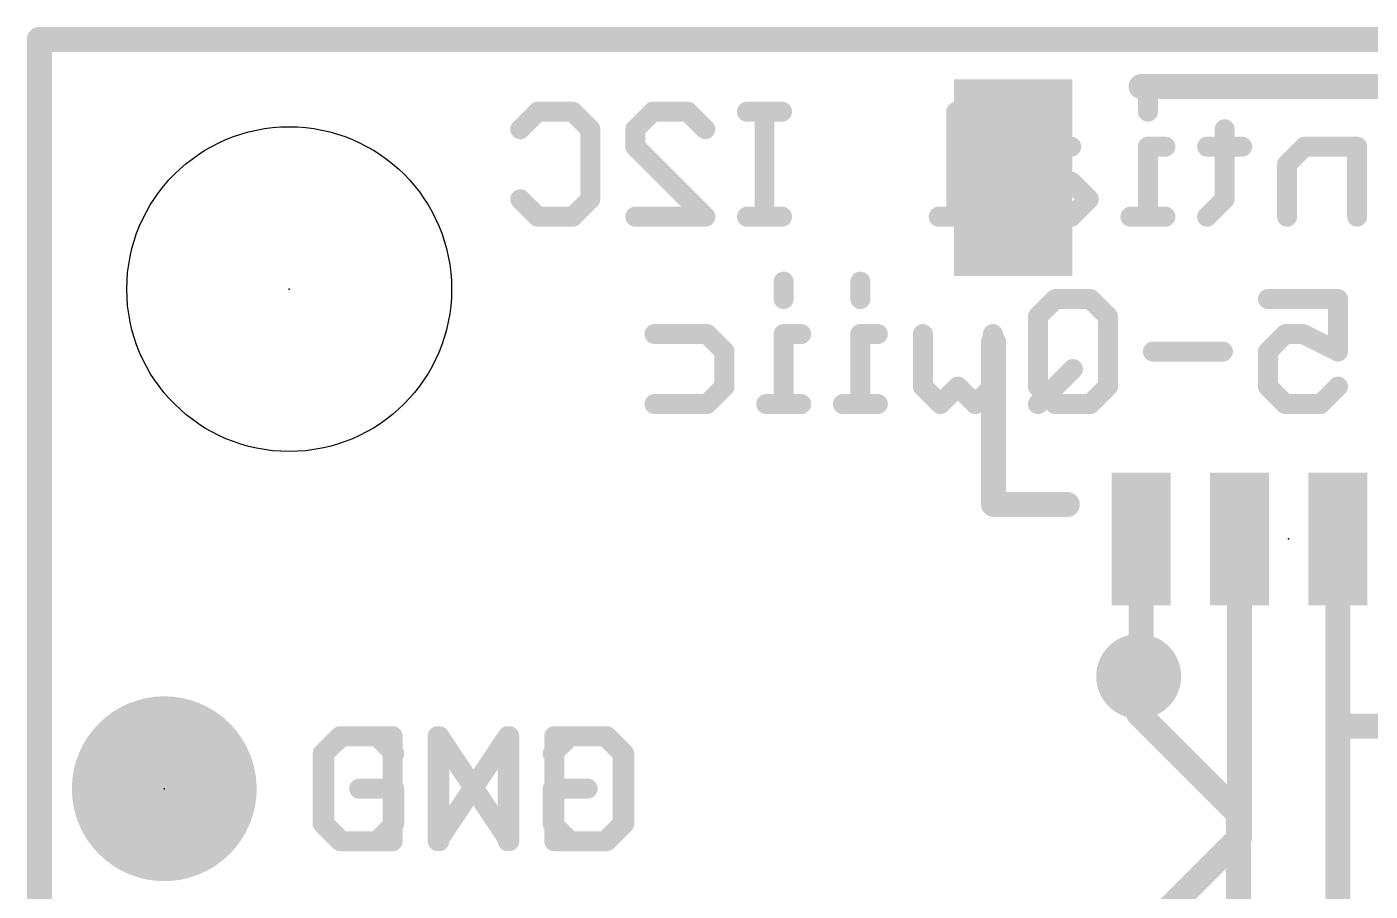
# Model space of a CAD drawing. Extents: x -37 to 70, y -9 to 26.
# Drawn here: x -0.13 to 13.53, y 16.74 to 25.53 of the extents above; entities that cross this region are included whole.
import ezdxf

# ---------------------------------------------------------------- set-up
doc = ezdxf.new("R2010")
doc.units = 0
for name, color, linetype in [('1', 12, 'CONTINUOUS'), ('16', 132, 'CONTINUOUS'), ('17', 110, 'CONTINUOUS'), ('18', 110, 'CONTINUOUS'), ('20', 53, 'CONTINUOUS'), ('21', 41, 'CONTINUOUS'), ('22', 40, 'CONTINUOUS'), ('23', 53, 'CONTINUOUS'), ('51', 53, 'CONTINUOUS')]:
    doc.layers.add(name, color=color, linetype=linetype)

# ---------------------------------------------------------------- blocks, each defined once
blk = doc.blocks.new('RECT')
blk.add_solid([(-0.5, -0.5), (0.5, -0.5), (-0.5, 0.5), (0.5, 0.5)])
blk = doc.blocks.new('ROUNDP')
at = {"const_width": 0.5}
blk.add_lwpolyline([(0, -0.25, 1), (0, 0.25, 1), (0, -0.25)], format="xyb", dxfattribs=at)
blk = doc.blocks.new('ROUNDV')
at = {"const_width": 0.5}
blk.add_lwpolyline([(0, -0.25, 1), (0, 0.25, 1), (0, -0.25)], format="xyb", dxfattribs=at)

msp = doc.modelspace()

# ---------------------------------------------------------------- linework, layer by layer
at = {"layer": '1', "const_width": 0.254}
for points in [[(0, 0), (0, 25.4)], [(0, 25.4), (44.45, 25.4)], [(11.2, 18.947), (11.2, 20.32)], [(12.2, 17.28), (12.2, 20.32)], [(13.2, 18.415), (13.2, 20.32)], [(11.176, 18.923), (11.2, 18.947)], [(13.2, 15.74), (13.2, 18.415)], [(13.2, 18.415), (16.256, 18.415)], [(11.43, 16.51), (12.2, 17.28)]]:
    msp.add_lwpolyline(points, dxfattribs=at)
at = {"layer": '1', "const_width": 0.127}
for points in [[(0.0635, 25.4, 1), (-0.0635, 25.4)], [(0, 25.4635, 1), (0, 25.3365)], [(11.2635, 20.32, 1), (11.1365, 20.32)], [(12.2635, 20.32, 1), (12.1365, 20.32)], [(13.2635, 20.32, 1), (13.1365, 20.32)], [(11.1311, 18.9679, 1), (11.2209, 18.8781)], [(11.1365, 18.947, 1), (11.2635, 18.947)], [(11.2449, 18.9021, 1), (11.1551, 18.9919)], [(13.2635, 18.415, 1), (13.1365, 18.415)], [(13.2, 18.4785, 1), (13.2, 18.3515)], [(13.1365, 18.415, 1), (13.2635, 18.415)], [(12.1365, 17.28, 1), (12.2635, 17.28)], [(12.2449, 17.2351, 1), (12.1551, 17.3249)]]:
    msp.add_lwpolyline(points, format="xyb", dxfattribs=at)
at = {"layer": '16', "const_width": 0.254}
for points in [[(0, 0), (0, 25.4)], [(0, 25.4), (44.45, 25.4)], [(11.176, 18.542), (11.176, 18.923)], [(11.176, 18.542), (12.192, 17.526)], [(12.192, 17.526), (12.192, 14.351)]]:
    msp.add_lwpolyline(points, dxfattribs=at)
at = {"layer": '16', "const_width": 0.127}
for points in [[(0.0635, 25.4, 1), (-0.0635, 25.4)], [(0, 25.4635, 1), (0, 25.3365)], [(11.2395, 18.923, 1), (11.1125, 18.923)], [(11.2209, 18.5869, 1), (11.1311, 18.4971)], [(11.1125, 18.542, 1), (11.2395, 18.542)], [(12.2555, 17.526, 1), (12.1285, 17.526)], [(12.1471, 17.4811, 1), (12.2369, 17.5709)]]:
    msp.add_lwpolyline(points, format="xyb", dxfattribs=at)
at = {"layer": '20', "const_width": 0.2032}
for points in [[(0, 0), (0, 25.4)], [(0, 25.4), (44.45, 25.4)]]:
    msp.add_lwpolyline(points, dxfattribs=at)
at = {"layer": '20', "const_width": 0.1016}
for points in [[(0.0508, 25.4, 1), (-0.0508, 25.4)], [(0, 25.4508, 1), (0, 25.3492)]]:
    msp.add_lwpolyline(points, format="xyb", dxfattribs=at)
at = {"layer": '20'}
msp.add_circle((2.54, 22.86), 1.651, dxfattribs=at)
at = {"layer": '21'}
for points, const_width in [([(14.2, 24.92), (11.2, 24.92)], 0.254), ([(9.7, 20.67), (9.7, 22.32)], 0.254), ([(10.45, 20.67), (9.7, 20.67)], 0.254), ([(3.0736, 18.3143), (2.8956, 18.1364)], 0.2032), ([(3.4295, 18.3143), (3.0736, 18.3143)], 0.2032), ([(3.6074, 18.1364), (3.4295, 18.3143)], 0.2032), ([(4.065, 17.2466), (4.065, 18.3143)], 0.2032), ([(4.065, 18.3143), (4.7768, 17.2466)], 0.2032), ([(4.7768, 17.2466), (4.7768, 18.3143)], 0.2032), ([(5.2344, 18.3143), (5.2344, 17.2466)], 0.2032), ([(5.7683, 18.3143), (5.2344, 18.3143)], 0.2032), ([(5.9462, 18.1364), (5.7683, 18.3143)], 0.2032), ([(2.8956, 18.1364), (2.8956, 17.4245)], 0.2032), ([(5.9462, 17.4245), (5.9462, 18.1364)], 0.2032), ([(3.6074, 17.7805), (3.2515, 17.7805)], 0.2032), ([(3.6074, 17.4245), (3.6074, 17.7805)], 0.2032), ([(2.8956, 17.4245), (3.0736, 17.2466)], 0.2032), ([(3.4295, 17.2466), (3.6074, 17.4245)], 0.2032), ([(5.7683, 17.2466), (5.9462, 17.4245)], 0.2032), ([(3.0736, 17.2466), (3.4295, 17.2466)], 0.2032), ([(5.2344, 17.2466), (5.7683, 17.2466)], 0.2032)]:
    msp.add_lwpolyline(points, dxfattribs=dict(at, const_width=const_width))
for points, const_width in [([(11.2, 24.9835, 1), (11.2, 24.8565)], 0.127), ([(9.7635, 22.32, 1), (9.6365, 22.32)], 0.127), ([(9.7, 20.7335, 1), (9.7, 20.6065)], 0.127), ([(10.45, 20.6065, 1), (10.45, 20.7335)], 0.127), ([(9.6365, 20.67, 1), (9.7635, 20.67)], 0.127), ([(3.0736, 18.3651, 1), (3.0736, 18.2635)], 0.1016), ([(3.1095, 18.2784, 1), (3.0376, 18.3502)], 0.1016), ([(3.4654, 18.3502, 1), (3.3935, 18.2784)], 0.1016), ([(3.4295, 18.2635, 1), (3.4295, 18.3651)], 0.1016), ([(4.1158, 18.3143, 1), (4.0142, 18.3143)], 0.1016), ([(4.1073, 18.3425, 1), (4.0227, 18.2861)], 0.1016), ([(4.8276, 18.3143, 1), (4.726, 18.3143)], 0.1016), ([(5.2852, 18.3143, 1), (5.1836, 18.3143)], 0.1016), ([(5.2344, 18.3651, 1), (5.2344, 18.2635)], 0.1016), ([(5.8042, 18.3502, 1), (5.7323, 18.2784)], 0.1016), ([(5.7683, 18.2635, 1), (5.7683, 18.3651)], 0.1016), ([(2.9464, 18.1364, 1), (2.8448, 18.1364)], 0.1016), ([(2.8597, 18.1723, 1), (2.9315, 18.1004)], 0.1016), ([(3.5715, 18.1004, 1), (3.6433, 18.1723)], 0.1016), ([(5.997, 18.1364, 1), (5.8954, 18.1364)], 0.1016), ([(5.9103, 18.1004, 1), (5.9821, 18.1723)], 0.1016), ([(3.2515, 17.8313, 1), (3.2515, 17.7297)], 0.1016), ([(3.6582, 17.7805, 1), (3.5566, 17.7805)], 0.1016), ([(3.6074, 17.7297, 1), (3.6074, 17.8313)], 0.1016), ([(2.9315, 17.4605, 1), (2.8597, 17.3886)], 0.1016), ([(3.6433, 17.3886, 1), (3.5715, 17.4605)], 0.1016), ([(5.9821, 17.3886, 1), (5.9103, 17.4605)], 0.1016), ([(2.8448, 17.4245, 1), (2.9464, 17.4245)], 0.1016), ([(3.0736, 17.2974, 1), (3.0736, 17.1958)], 0.1016), ([(3.4295, 17.1958, 1), (3.4295, 17.2974)], 0.1016), ([(3.5566, 17.4245, 1), (3.6582, 17.4245)], 0.1016), ([(5.2344, 17.2974, 1), (5.2344, 17.1958)], 0.1016), ([(5.7683, 17.1958, 1), (5.7683, 17.2974)], 0.1016), ([(5.8954, 17.4245, 1), (5.997, 17.4245)], 0.1016), ([(3.0376, 17.2107, 1), (3.1095, 17.2825)], 0.1016), ([(3.3935, 17.2825, 1), (3.4654, 17.2107)], 0.1016), ([(4.0142, 17.2466, 1), (4.1158, 17.2466)], 0.1016), ([(4.726, 17.2466, 1), (4.8276, 17.2466)], 0.1016), ([(4.7345, 17.2184, 1), (4.8191, 17.2748)], 0.1016), ([(5.1836, 17.2466, 1), (5.2852, 17.2466)], 0.1016), ([(5.7323, 17.2825, 1), (5.8042, 17.2107)], 0.1016)]:
    msp.add_lwpolyline(points, format="xyb", dxfattribs=dict(at, const_width=const_width))
at = {"layer": '22', "const_width": 0.2032}
for points in [[(11.27, 24.8423), (11.27, 24.6643)], [(4.8891, 24.4864), (5.0671, 24.6643)], [(5.0671, 24.6643), (5.423, 24.6643)], [(5.423, 24.6643), (5.6009, 24.4864)], [(6.0585, 24.4864), (6.2365, 24.6643)], [(6.2365, 24.6643), (6.5924, 24.6643)], [(6.5924, 24.6643), (6.7703, 24.4864)], [(7.5499, 24.6643), (7.194, 24.6643)], [(7.372, 23.5966), (7.372, 24.6643)], [(9.4989, 24.6643), (9.321, 24.6643)], [(9.321, 24.6643), (9.321, 23.5966)], [(5.6009, 24.4864), (5.6009, 23.7746)], [(6.0585, 24.3084), (6.0585, 24.4864)], [(12.0496, 24.4864), (12.0496, 23.7746)], [(6.7703, 23.5966), (6.0585, 24.3084)], [(10.1345, 24.3084), (9.9565, 24.1305)], [(10.4904, 24.3084), (10.1345, 24.3084)], [(11.4479, 24.3084), (11.27, 24.3084)], [(11.27, 24.3084), (11.27, 23.5966)], [(12.2275, 24.3084), (11.8716, 24.3084)], [(12.8631, 24.3084), (12.6851, 24.1305)], [(13.3969, 24.3084), (12.8631, 24.3084)], [(13.3969, 23.5966), (13.3969, 24.3084)], [(9.9565, 24.1305), (9.9565, 23.5966)], [(12.6851, 24.1305), (12.6851, 23.5966)], [(10.4904, 23.9525), (9.9565, 23.9525)], [(10.6683, 23.7746), (10.4904, 23.9525)], [(5.0671, 23.5966), (4.8891, 23.7746)], [(5.6009, 23.7746), (5.423, 23.5966)], [(10.4904, 23.5966), (10.6683, 23.7746)], [(12.0496, 23.7746), (11.8716, 23.5966)], [(5.423, 23.5966), (5.0671, 23.5966)], [(6.0585, 23.5966), (6.7703, 23.5966)], [(7.5499, 23.5966), (7.194, 23.5966)], [(9.4989, 23.5966), (9.143, 23.5966)], [(9.9565, 23.5966), (10.4904, 23.5966)], [(11.4479, 23.5966), (11.092, 23.5966)], [(7.5669, 22.9373), (7.5669, 22.7593)], [(8.3465, 22.9373), (8.3465, 22.7593)], [(10.3294, 22.7593), (10.1514, 22.5814)], [(10.6853, 22.7593), (10.3294, 22.7593)], [(10.8632, 22.5814), (10.6853, 22.7593)], [(12.4902, 22.7593), (13.202, 22.7593)], [(13.202, 22.7593), (13.202, 22.2255)], [(10.1514, 22.5814), (10.1514, 21.8696)], [(10.8632, 21.8696), (10.8632, 22.5814)], [(6.2534, 22.4034), (6.7873, 22.4034)], [(6.7873, 22.4034), (6.9652, 22.2255)], [(7.7448, 22.4034), (7.5669, 22.4034)], [(7.5669, 22.4034), (7.5669, 21.6916)], [(8.5244, 22.4034), (8.3465, 22.4034)], [(8.3465, 22.4034), (8.3465, 21.6916)], [(8.982, 21.8696), (8.982, 22.4034)], [(9.6938, 22.4034), (9.6938, 21.8696)], [(12.6682, 22.4034), (12.4902, 22.2255)], [(12.8461, 22.4034), (12.6682, 22.4034)], [(13.202, 22.2255), (12.8461, 22.4034)], [(6.9652, 22.2255), (6.9652, 21.8696)], [(12.0326, 22.2255), (11.3208, 22.2255)], [(12.4902, 22.2255), (12.4902, 21.8696)], [(10.5073, 22.0475), (10.1514, 21.6916)], [(6.9652, 21.8696), (6.7873, 21.6916)], [(9.16, 21.6916), (8.982, 21.8696)], [(9.3379, 21.8696), (9.16, 21.6916)], [(9.5159, 21.6916), (9.3379, 21.8696)], [(9.6938, 21.8696), (9.5159, 21.6916)], [(10.1514, 21.8696), (10.3294, 21.6916)], [(10.6853, 21.6916), (10.8632, 21.8696)], [(12.4902, 21.8696), (12.6682, 21.6916)], [(13.0241, 21.6916), (13.202, 21.8696)], [(6.7873, 21.6916), (6.2534, 21.6916)], [(7.7448, 21.6916), (7.3889, 21.6916)], [(8.5244, 21.6916), (8.1685, 21.6916)], [(10.3294, 21.6916), (10.6853, 21.6916)], [(12.6682, 21.6916), (13.0241, 21.6916)], [(2.8803, 18.1364), (3.0583, 18.3143)], [(3.0583, 18.3143), (3.5921, 18.3143)], [(3.5921, 18.3143), (3.5921, 17.2466)], [(4.7615, 18.3143), (4.0497, 17.2466)], [(4.0497, 17.2466), (4.0497, 18.3143)], [(4.7615, 17.2466), (4.7615, 18.3143)], [(5.2191, 18.1364), (5.397, 18.3143)], [(5.397, 18.3143), (5.753, 18.3143)], [(5.753, 18.3143), (5.9309, 18.1364)], [(2.8803, 17.4245), (2.8803, 18.1364)], [(5.9309, 18.1364), (5.9309, 17.4245)], [(5.2191, 17.4245), (5.2191, 17.7805)], [(5.2191, 17.7805), (5.575, 17.7805)], [(3.0583, 17.2466), (2.8803, 17.4245)], [(5.397, 17.2466), (5.2191, 17.4245)], [(5.9309, 17.4245), (5.753, 17.2466)], [(3.5921, 17.2466), (3.0583, 17.2466)], [(5.753, 17.2466), (5.397, 17.2466)]]:
    msp.add_lwpolyline(points, dxfattribs=at)
at = {"layer": '22', "const_width": 0.1016}
for points in [[(11.3208, 24.8423, 1), (11.2192, 24.8423)], [(5.0671, 24.7151, 1), (5.0671, 24.6135)], [(5.103, 24.6284, 1), (5.0312, 24.7002)], [(5.4589, 24.7002, 1), (5.3871, 24.6284)], [(5.423, 24.6135, 1), (5.423, 24.7151)], [(6.2365, 24.7151, 1), (6.2365, 24.6135)], [(6.2724, 24.6284, 1), (6.2006, 24.7002)], [(6.6283, 24.7002, 1), (6.5565, 24.6284)], [(6.5924, 24.6135, 1), (6.5924, 24.7151)], [(7.194, 24.7151, 1), (7.194, 24.6135)], [(7.4228, 24.6643, 1), (7.3212, 24.6643)], [(7.5499, 24.6135, 1), (7.5499, 24.7151)], [(9.321, 24.7151, 1), (9.321, 24.6135)], [(9.3718, 24.6643, 1), (9.2702, 24.6643)], [(9.4989, 24.6135, 1), (9.4989, 24.7151)], [(5.6517, 24.4864, 1), (5.5501, 24.4864)], [(6.1093, 24.4864, 1), (6.0077, 24.4864)], [(11.2192, 24.6643, 1), (11.3208, 24.6643)], [(12.1004, 24.4864, 1), (11.9988, 24.4864)], [(4.8532, 24.5223, 1), (4.9251, 24.4504)], [(5.565, 24.4504, 1), (5.6369, 24.5223)], [(6.0226, 24.5223, 1), (6.0945, 24.4504)], [(6.7344, 24.4504, 1), (6.8063, 24.5223)], [(6.0945, 24.3443, 1), (6.0226, 24.2725)], [(6.0077, 24.3084, 1), (6.1093, 24.3084)], [(10.1345, 24.3592, 1), (10.1345, 24.2576)], [(10.1704, 24.2725, 1), (10.0986, 24.3443)], [(10.4904, 24.2576, 1), (10.4904, 24.3592)], [(11.27, 24.3592, 1), (11.27, 24.2576)], [(11.3208, 24.3084, 1), (11.2192, 24.3084)], [(11.4479, 24.2576, 1), (11.4479, 24.3592)], [(11.8716, 24.3592, 1), (11.8716, 24.2576)], [(12.2275, 24.2576, 1), (12.2275, 24.3592)], [(12.8631, 24.3592, 1), (12.8631, 24.2576)], [(12.899, 24.2725, 1), (12.8271, 24.3443)], [(13.4477, 24.3084, 1), (13.3461, 24.3084)], [(13.3969, 24.2576, 1), (13.3969, 24.3592)], [(10.0073, 24.1305, 1), (9.9057, 24.1305)], [(9.9206, 24.1664, 1), (9.9924, 24.0945)], [(12.7359, 24.1305, 1), (12.6343, 24.1305)], [(12.6492, 24.1664, 1), (12.721, 24.0945)], [(9.9565, 24.0033, 1), (9.9565, 23.9017)], [(10.5263, 23.9884, 1), (10.4545, 23.9166)], [(10.4904, 23.9017, 1), (10.4904, 24.0033)], [(4.9251, 23.8105, 1), (4.8532, 23.7386)], [(5.5501, 23.7746, 1), (5.6517, 23.7746)], [(5.6369, 23.7386, 1), (5.565, 23.8105)], [(10.7043, 23.7386, 1), (10.6324, 23.8105)], [(10.6324, 23.7386, 1), (10.7043, 23.8105)], [(11.9988, 23.7746, 1), (12.1004, 23.7746)], [(12.0855, 23.7386, 1), (12.0137, 23.8105)], [(5.0671, 23.6474, 1), (5.0671, 23.5458)], [(5.0312, 23.5607, 1), (5.103, 23.6325)], [(5.3871, 23.6325, 1), (5.4589, 23.5607)], [(5.423, 23.5458, 1), (5.423, 23.6474)], [(6.0585, 23.6474, 1), (6.0585, 23.5458)], [(6.7344, 23.5607, 1), (6.8063, 23.6325)], [(6.7703, 23.5458, 1), (6.7703, 23.6474)], [(7.194, 23.6474, 1), (7.194, 23.5458)], [(7.3212, 23.5966, 1), (7.4228, 23.5966)], [(7.5499, 23.5458, 1), (7.5499, 23.6474)], [(9.143, 23.6474, 1), (9.143, 23.5458)], [(9.2702, 23.5966, 1), (9.3718, 23.5966)], [(9.4989, 23.5458, 1), (9.4989, 23.6474)], [(9.9565, 23.6474, 1), (9.9565, 23.5458)], [(9.9057, 23.5966, 1), (10.0073, 23.5966)], [(10.4545, 23.6325, 1), (10.5263, 23.5607)], [(10.4904, 23.5458, 1), (10.4904, 23.6474)], [(11.092, 23.6474, 1), (11.092, 23.5458)], [(11.2192, 23.5966, 1), (11.3208, 23.5966)], [(11.4479, 23.5458, 1), (11.4479, 23.6474)], [(11.8357, 23.6325, 1), (11.9075, 23.5607)], [(12.6343, 23.5966, 1), (12.7359, 23.5966)], [(13.3461, 23.5966, 1), (13.4477, 23.5966)], [(7.6177, 22.9373, 1), (7.5161, 22.9373)], [(8.3973, 22.9373, 1), (8.2957, 22.9373)], [(7.5161, 22.7593, 1), (7.6177, 22.7593)], [(8.2957, 22.7593, 1), (8.3973, 22.7593)], [(10.3294, 22.8101, 1), (10.3294, 22.7085)], [(10.3653, 22.7234, 1), (10.2934, 22.7952)], [(10.7212, 22.7952, 1), (10.6494, 22.7234)], [(10.6853, 22.7085, 1), (10.6853, 22.8101)], [(12.4902, 22.8101, 1), (12.4902, 22.7085)], [(13.2528, 22.7593, 1), (13.1512, 22.7593)], [(13.202, 22.7085, 1), (13.202, 22.8101)], [(10.2022, 22.5814, 1), (10.1006, 22.5814)], [(10.914, 22.5814, 1), (10.8124, 22.5814)], [(10.1155, 22.6173, 1), (10.1873, 22.5454)], [(10.8273, 22.5454, 1), (10.8991, 22.6173)], [(6.2534, 22.4542, 1), (6.2534, 22.3526)], [(6.8232, 22.4393, 1), (6.7514, 22.3675)], [(6.7873, 22.3526, 1), (6.7873, 22.4542)], [(7.5669, 22.4542, 1), (7.5669, 22.3526)], [(7.6177, 22.4034, 1), (7.5161, 22.4034)], [(7.7448, 22.3526, 1), (7.7448, 22.4542)], [(8.3465, 22.4542, 1), (8.3465, 22.3526)], [(8.3973, 22.4034, 1), (8.2957, 22.4034)], [(8.5244, 22.3526, 1), (8.5244, 22.4542)], [(9.0328, 22.4034, 1), (8.9312, 22.4034)], [(9.7446, 22.4034, 1), (9.643, 22.4034)], [(12.6682, 22.4542, 1), (12.6682, 22.3526)], [(12.7041, 22.3675, 1), (12.6322, 22.4393)], [(12.8688, 22.4488, 1), (12.8234, 22.358)], [(12.8461, 22.3526, 1), (12.8461, 22.4542)], [(7.016, 22.2255, 1), (6.9144, 22.2255)], [(6.9293, 22.1895, 1), (7.0012, 22.2614)], [(11.3208, 22.2763, 1), (11.3208, 22.1747)], [(12.0326, 22.1747, 1), (12.0326, 22.2763)], [(12.541, 22.2255, 1), (12.4394, 22.2255)], [(12.4543, 22.2614, 1), (12.5261, 22.1895)], [(13.1512, 22.2255, 1), (13.2528, 22.2255)], [(13.1793, 22.18, 1), (13.2247, 22.2709)], [(10.5432, 22.0116, 1), (10.4714, 22.0834)], [(6.9144, 21.8696, 1), (7.016, 21.8696)], [(7.0012, 21.8336, 1), (6.9293, 21.9055)], [(9.0179, 21.9055, 1), (8.9461, 21.8336)], [(8.9312, 21.8696, 1), (9.0328, 21.8696)], [(9.3738, 21.9055, 1), (9.302, 21.8336)], [(9.3738, 21.8336, 1), (9.302, 21.9055)], [(9.643, 21.8696, 1), (9.7446, 21.8696)], [(9.7297, 21.8336, 1), (9.6579, 21.9055)], [(10.1873, 21.9055, 1), (10.1155, 21.8336)], [(10.1006, 21.8696, 1), (10.2022, 21.8696)], [(10.8124, 21.8696, 1), (10.914, 21.8696)], [(10.8991, 21.8336, 1), (10.8273, 21.9055)], [(12.5261, 21.9055, 1), (12.4543, 21.8336)], [(12.4394, 21.8696, 1), (12.541, 21.8696)], [(13.2379, 21.8336, 1), (13.1661, 21.9055)], [(6.2534, 21.7424, 1), (6.2534, 21.6408)], [(6.7514, 21.7275, 1), (6.8232, 21.6557)], [(6.7873, 21.6408, 1), (6.7873, 21.7424)], [(7.3889, 21.7424, 1), (7.3889, 21.6408)], [(7.5161, 21.6916, 1), (7.6177, 21.6916)], [(7.7448, 21.6408, 1), (7.7448, 21.7424)], [(8.1685, 21.7424, 1), (8.1685, 21.6408)], [(8.2957, 21.6916, 1), (8.3973, 21.6916)], [(8.5244, 21.6408, 1), (8.5244, 21.7424)], [(9.1241, 21.7275, 1), (9.1959, 21.6557)], [(9.1241, 21.6557, 1), (9.1959, 21.7275)], [(9.48, 21.7275, 1), (9.5518, 21.6557)], [(9.48, 21.6557, 1), (9.5518, 21.7275)], [(10.1155, 21.7275, 1), (10.1873, 21.6557)], [(10.3294, 21.7424, 1), (10.3294, 21.6408)], [(10.2934, 21.6557, 1), (10.3653, 21.7275)], [(10.6494, 21.7275, 1), (10.7212, 21.6557)], [(10.6853, 21.6408, 1), (10.6853, 21.7424)], [(12.6682, 21.7424, 1), (12.6682, 21.6408)], [(12.6322, 21.6557, 1), (12.7041, 21.7275)], [(12.9881, 21.7275, 1), (13.06, 21.6557)], [(13.0241, 21.6408, 1), (13.0241, 21.7424)], [(3.0583, 18.3651, 1), (3.0583, 18.2635)], [(3.0942, 18.2784, 1), (3.0223, 18.3502)], [(3.6429, 18.3143, 1), (3.5413, 18.3143)], [(3.5921, 18.2635, 1), (3.5921, 18.3651)], [(4.1005, 18.3143, 1), (3.9989, 18.3143)], [(4.8123, 18.3143, 1), (4.7107, 18.3143)], [(4.8038, 18.2861, 1), (4.7192, 18.3425)], [(5.397, 18.3651, 1), (5.397, 18.2635)], [(5.433, 18.2784, 1), (5.3611, 18.3502)], [(5.7889, 18.3502, 1), (5.717, 18.2784)], [(5.753, 18.2635, 1), (5.753, 18.3651)], [(2.9311, 18.1364, 1), (2.8295, 18.1364)], [(2.8444, 18.1723, 1), (2.9162, 18.1004)], [(5.1832, 18.1723, 1), (5.255, 18.1004)], [(5.9817, 18.1364, 1), (5.8801, 18.1364)], [(5.895, 18.1004, 1), (5.9668, 18.1723)], [(5.2699, 17.7805, 1), (5.1683, 17.7805)], [(5.2191, 17.8313, 1), (5.2191, 17.7297)], [(5.575, 17.7297, 1), (5.575, 17.8313)], [(2.9162, 17.4605, 1), (2.8444, 17.3886)], [(5.255, 17.4605, 1), (5.1832, 17.3886)], [(5.9668, 17.3886, 1), (5.895, 17.4605)], [(2.8295, 17.4245, 1), (2.9311, 17.4245)], [(3.0583, 17.2974, 1), (3.0583, 17.1958)], [(3.5921, 17.1958, 1), (3.5921, 17.2974)], [(5.1683, 17.4245, 1), (5.2699, 17.4245)], [(5.397, 17.2974, 1), (5.397, 17.1958)], [(5.753, 17.1958, 1), (5.753, 17.2974)], [(5.8801, 17.4245, 1), (5.9817, 17.4245)], [(3.0223, 17.2107, 1), (3.0942, 17.2825)], [(3.5413, 17.2466, 1), (3.6429, 17.2466)], [(4.0074, 17.2748, 1), (4.092, 17.2184)], [(3.9989, 17.2466, 1), (4.1005, 17.2466)], [(4.7107, 17.2466, 1), (4.8123, 17.2466)], [(5.3611, 17.2107, 1), (5.433, 17.2825)], [(5.717, 17.2825, 1), (5.7889, 17.2107)]]:
    msp.add_lwpolyline(points, format="xyb", dxfattribs=at)
at = {"layer": '23'}
for p in [(2.54, 22.86), (12.7, 20.32), (1.27, 17.78)]:
    msp.add_point(p, dxfattribs=at)

# ---------------------------------------------------------------- block references
at = {"layer": '1', "rotation": 180}
for p, xscale, yscale in [((9.9, 23.995), 1.2, 2), ((11.2, 20.32), 0.6, 1.35), ((12.2, 20.32), 0.6, 1.35), ((13.2, 20.32), 0.6, 1.35)]:
    msp.add_blockref('RECT', p, dxfattribs=dict(at, xscale=xscale, yscale=yscale))
at = {"layer": '17', "xscale": 1.8796, "yscale": 1.8796}
msp.add_blockref('ROUNDP', (1.27, 17.78), dxfattribs=at)
msp.add_blockref('ROUNDP', (1.27, 17.78), dxfattribs=at)
at = {"layer": '18', "xscale": 0.8636, "yscale": 0.8636}
msp.add_blockref('ROUNDV', (11.176, 18.923), dxfattribs=at)
msp.add_blockref('ROUNDV', (11.176, 18.923), dxfattribs=at)
at = {"layer": '51', "xscale": 0.508, "yscale": 0.508, "rotation": 270}
msp.add_blockref('RECT', (1.27, 17.78), dxfattribs=at)

doc.saveas('drawing.dxf')
